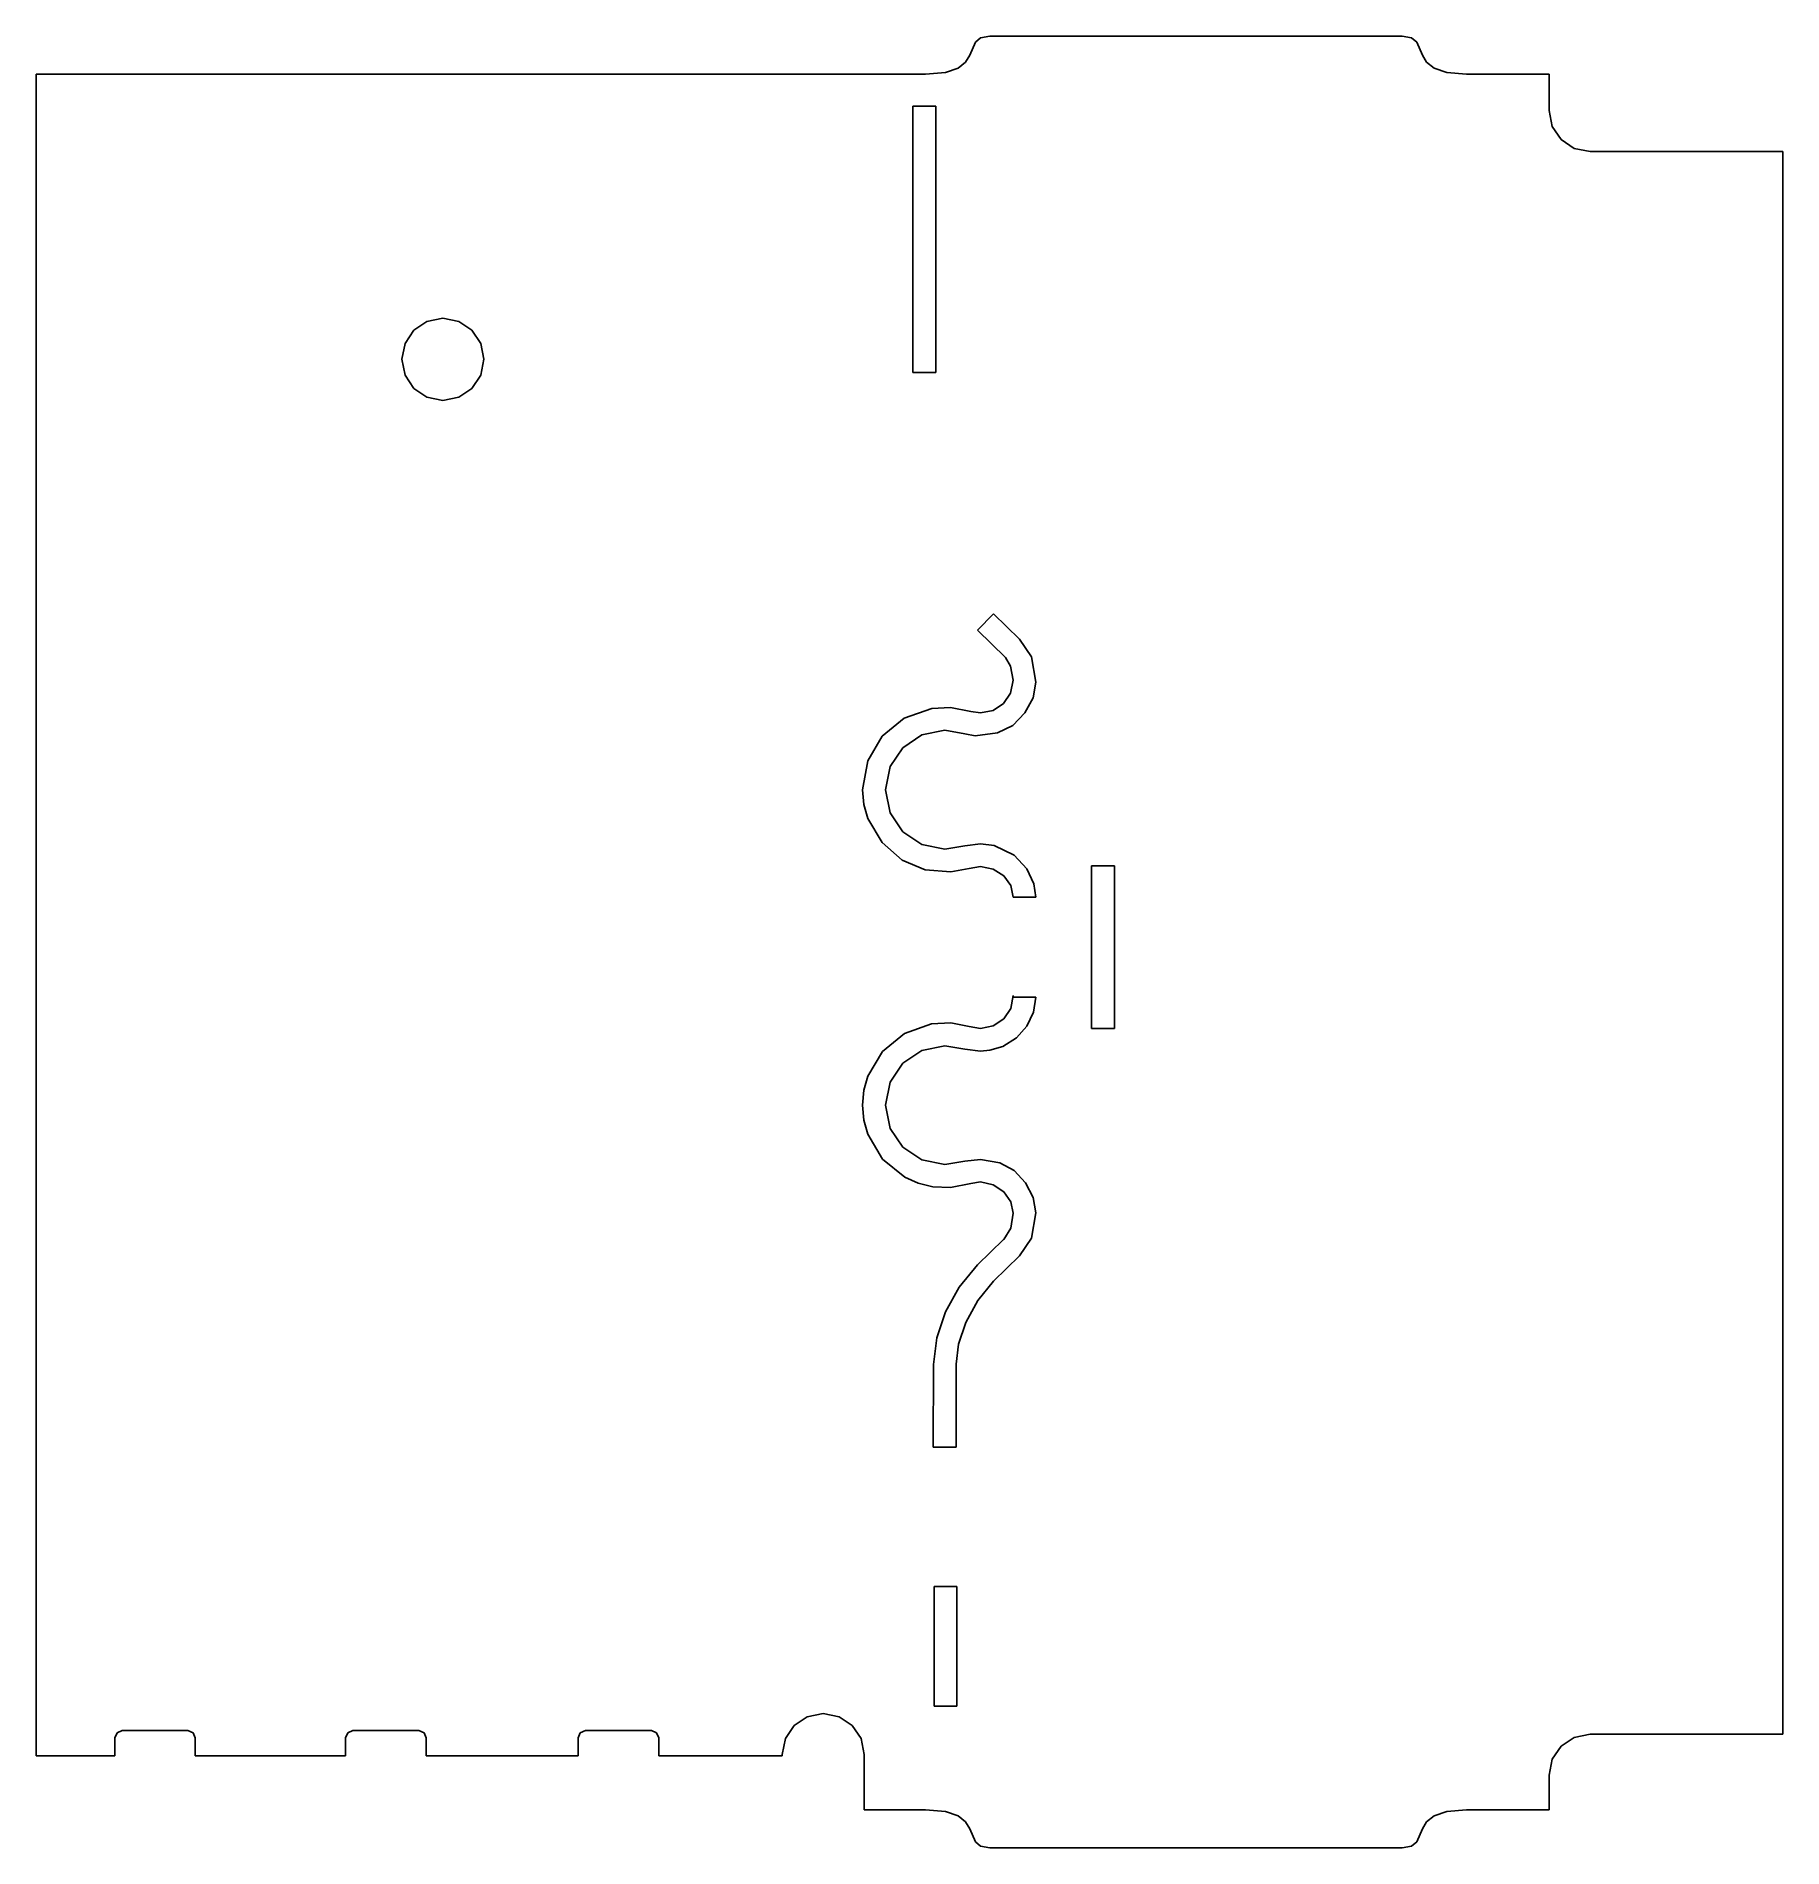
# Model space of a CAD drawing. Extents: x 0 to 95.7, y 0 to 99.3.
import ezdxf

# ---------------------------------------------------------------- set-up
doc = ezdxf.new("R2010")
doc.units = 0

msp = doc.modelspace()

# ---------------------------------------------------------------- linework, layer by layer
at = {"layer": 'Layer 1'}
for p, q in [((51.470419, 98.930776), (51.16091, 98.217559)), ((51.756711, 99.165811), (51.470419, 98.930776)), ((52.26648, 99.25496), (51.756711, 99.165811)), ((63.5666, 99.2549), (52.26648, 99.25496)), ((74.86668, 99.25491), (63.5666, 99.2549)), ((75.376449, 99.165761), (74.86668, 99.25491)), ((75.662739, 98.930725), (75.376449, 99.165761)), ((75.972246, 98.217509), (75.662739, 98.930725)), ((50.523231, 97.504341), (49.826727, 97.269302)), ((50.934012, 97.836636), (50.523231, 97.504341)), ((51.16091, 98.217559), (50.934012, 97.836636)), ((76.199144, 97.836585), (75.972246, 98.217509)), ((76.609925, 97.50429), (76.199144, 97.836585)), ((77.30643, 97.269252), (76.609925, 97.50429)), ((48.74266, 97.18015), (0.00044, 97.1801)), ((0.00044, 97.1801), (0.00044, 5.03483)), ((49.826727, 97.269302), (48.74266, 97.18015)), ((78.3905, 97.1801), (77.30643, 97.269252)), ((82.9055, 97.1801), (78.3905, 97.1801)), ((82.90551, 95.18019), (82.9055, 97.1801)), ((48.04804, 95.4154), (49.2981, 95.4154)), ((48.0481, 80.8328), (48.04804, 95.4154)), ((49.2981, 95.4154), (49.2981, 80.8328)), ((83.082326, 94.304395), (82.90551, 95.18019)), ((83.564519, 93.589211), (83.082326, 94.304395)), ((84.279705, 93.107019), (83.564519, 93.589211)), ((85.1555, 92.9302), (84.279705, 93.107019)), ((95.7171, 92.9302), (85.1555, 92.9302)), ((95.7171, 6.22028), (95.7171, 92.9302)), ((20.697919, 83.143095), (21.413105, 83.625285)), ((21.413105, 83.625285), (22.2889, 83.8021)), ((22.2889, 83.8021), (23.164695, 83.625285)), ((22.2889, 83.8021), (22.2889, 83.8021)), ((23.164695, 83.625285), (23.879881, 83.143095)), ((20.03891, 81.55211), (20.215726, 82.42791)), ((20.215726, 82.42791), (20.697919, 83.143095)), ((23.879881, 83.143095), (24.362074, 82.42791)), ((24.362074, 82.42791), (24.53889, 81.55211)), ((20.215726, 80.676315), (20.03891, 81.55211)), ((24.53889, 81.55211), (24.362074, 80.676315)), ((20.697919, 79.961129), (20.215726, 80.676315)), ((24.362074, 80.676315), (23.879881, 79.961129)), ((49.2981, 80.8328), (48.0481, 80.8328)), ((21.413105, 79.478936), (20.697919, 79.961129)), ((22.2889, 79.30212), (21.413105, 79.478936)), ((23.164695, 79.478936), (22.2889, 79.30212)), ((23.879881, 79.961129), (23.164695, 79.478936)), ((52.4582, 67.6124), (51.58539, 66.716847)), ((53.89587, 66.222339), (52.4582, 67.6124)), ((51.58539, 66.716847), (53.12018, 65.211517)), ((54.545681, 65.247512), (53.89587, 66.222339)), ((53.12018, 65.211517), (53.401134, 64.740574)), ((53.401134, 64.740574), (53.54651, 63.970247)), ((54.78522, 63.866409), (54.545681, 65.247512)), ((53.54651, 63.970247), (53.402901, 63.261145)), ((54.627366, 63.012717), (54.78522, 63.866409)), ((53.018449, 62.691646), (52.449217, 62.312637)), ((53.402901, 63.261145), (53.018449, 62.691646)), ((54.188124, 62.180497), (54.627366, 63.012717)), ((47.560044, 61.892102), (46.357326, 60.90048)), ((49.08218, 62.429772), (47.560044, 61.892102)), ((50.09659, 62.477832), (49.08218, 62.429772)), ((51.22055, 62.256657), (50.09659, 62.477832)), ((51.75127, 62.175007), (51.22055, 62.256657)), ((52.449217, 62.312637), (51.75127, 62.175007)), ((53.519942, 61.494375), (54.188124, 62.180497)), ((46.357326, 60.90048), (45.567223, 59.558585)), ((47.499, 60.272658), (48.533822, 60.970374)), ((48.533822, 60.970374), (49.80103, 61.226254)), ((49.80103, 61.226254), (50.88778, 61.038669)), ((50.88778, 61.038669), (51.458076, 60.927771)), ((51.458076, 60.927771), (52.67527, 61.078979)), ((52.67527, 61.078979), (53.519942, 61.494375)), ((45.567223, 59.558585), (45.28293, 57.970092)), ((46.801288, 59.237838), (47.499, 60.272658)), ((46.54541, 57.970644), (46.801288, 59.237838)), ((45.28293, 57.970092), (45.359924, 57.154563)), ((46.801286, 56.703438), (46.54541, 57.970644)), ((45.359924, 57.154563), (45.577256, 56.392638)), ((47.498996, 55.668619), (46.801286, 56.703438)), ((45.577256, 56.392638), (46.354128, 55.075062)), ((48.533818, 54.97091), (47.498996, 55.668619)), ((46.354128, 55.075062), (47.455941, 54.108299)), ((49.80103, 54.715034), (48.533818, 54.97091)), ((50.88778, 54.902103), (49.80103, 54.715034)), ((51.7513, 55.007006), (50.88778, 54.902103)), ((52.50215, 54.90572), (51.7513, 55.007006)), ((53.589305, 54.383032), (52.50215, 54.90572)), ((47.455941, 54.108299), (48.72509, 53.583282)), ((50.11881, 53.464943), (51.12443, 53.650978)), ((51.12443, 53.650978), (51.75127, 53.7657)), ((51.75127, 53.7657), (52.45138, 53.625788)), ((52.45138, 53.625788), (53.024064, 53.252234)), ((54.291264, 53.637293), (53.589305, 54.383032)), ((54.669304, 52.819737), (54.291264, 53.637293)), ((57.8398, 53.7952), (59.0899, 53.7952)), ((57.8398, 44.8965), (57.8398, 53.7952)), ((59.0899, 53.7952), (59.0899, 44.8965)), ((48.72509, 53.583282), (50.11881, 53.464943)), ((53.024064, 53.252234), (53.408256, 52.714378)), ((53.408256, 52.714378), (53.54289, 52.08156)), ((54.7847, 52.0816), (54.669304, 52.819737)), ((53.54289, 52.08156), (54.7847, 52.0816)), ((53.54289, 46.7005), (53.407412, 45.987569)), ((53.543, 46.6127), (53.54289, 46.7005)), ((53.407412, 45.987569), (53.023314, 45.412522)), ((54.7848, 46.6127), (53.543, 46.6127)), ((54.287845, 45.023567), (54.654957, 45.791037)), ((54.654957, 45.791037), (54.78471, 46.608015)), ((54.78471, 46.608015), (54.7848, 46.6127)), ((49.07133, 45.141937), (47.576399, 44.616914)), ((50.11881, 45.189477), (49.07133, 45.141937)), ((51.12443, 45.003442), (50.11881, 45.189477)), ((51.75127, 44.88872), (51.12443, 45.003442)), ((52.451099, 45.028519), (51.75127, 44.88872)), ((53.023314, 45.412522), (52.451099, 45.028519)), ((53.71506, 44.372525), (54.287845, 45.023567)), ((59.0899, 44.8965), (57.8398, 44.8965)), ((47.576399, 44.616914), (46.374641, 43.624585)), ((47.497975, 42.985858), (48.532794, 43.68357)), ((48.532794, 43.68357), (49.8, 43.939448)), ((49.8, 43.939448), (50.88676, 43.75238)), ((50.88676, 43.75238), (51.75027, 43.647477)), ((51.75027, 43.647477), (52.264296, 43.696082)), ((52.264296, 43.696082), (52.96829, 43.904825)), ((52.96829, 43.904825), (53.71506, 44.372525)), ((46.374641, 43.624585), (45.574128, 42.276529)), ((46.800266, 41.951036), (47.497975, 42.985858)), ((45.574128, 42.276529), (45.35811, 41.503973)), ((46.54439, 40.683828), (46.800266, 41.951036)), ((45.35811, 41.503973), (45.28293, 40.684327)), ((45.28293, 40.684327), (45.357702, 39.863904)), ((45.357702, 39.863904), (45.57341, 39.089478)), ((46.800268, 39.416639), (46.54439, 40.683828)), ((45.57341, 39.089478), (46.377915, 37.736334)), ((47.497979, 38.381818), (46.800268, 39.416639)), ((46.377915, 37.736334), (47.597013, 36.74033)), ((48.532798, 37.6841), (47.497979, 38.381818)), ((51.75027, 37.719673), (50.88676, 37.615803)), ((52.80602, 37.53002), (51.75027, 37.719673)), ((47.597013, 36.74033), (48.330961, 36.412328)), ((49.8, 37.428218), (48.532798, 37.6841)), ((50.88676, 37.615803), (49.8, 37.428218)), ((53.590325, 37.100766), (52.80602, 37.53002)), ((54.21763, 36.434099), (53.590325, 37.100766)), ((48.330961, 36.412328), (49.13127, 36.216897)), ((49.13127, 36.216897), (49.13075, 36.215897)), ((49.13075, 36.215897), (50.09659, 36.176627)), ((50.09659, 36.176627), (51.22055, 36.397802)), ((51.22055, 36.397802), (51.75127, 36.479452)), ((51.75127, 36.479452), (52.451415, 36.329601)), ((52.451415, 36.329601), (53.024137, 35.93664)), ((53.024137, 35.93664), (53.408718, 35.385525)), ((54.633675, 35.630937), (54.21763, 36.434099)), ((53.408718, 35.385525), (53.54444, 34.761212)), ((53.54444, 34.761212), (53.412201, 33.942916)), ((54.539694, 33.399165), (54.7842, 34.7922)), ((54.7842, 34.7922), (54.633675, 35.630937)), ((53.412201, 33.942916), (53.02044, 33.331842)), ((53.01844, 33.332842), (51.58546, 31.937582)), ((53.02044, 33.331842), (53.01844, 33.332842)), ((53.89588, 32.43214), (54.539694, 33.399165)), ((51.58546, 31.937582), (50.586597, 30.719002)), ((52.45721, 31.04204), (53.89588, 32.43214)), ((51.601288, 29.979893), (52.45721, 31.04204)), ((50.586597, 30.719002), (49.835909, 29.365472)), ((50.953817, 28.788204), (51.601288, 29.979893)), ((49.835909, 29.365472), (49.355121, 27.934385)), ((50.547866, 27.58668), (50.953817, 28.788204)), ((49.355121, 27.934385), (49.16596, 26.483132)), ((50.4165, 26.49503), (50.547866, 27.58668)), ((49.16596, 26.483132), (49.16296, 21.947492)), ((50.4135, 21.9475), (50.4165, 26.49503)), ((49.16296, 21.947492), (50.4135, 21.9475)), ((49.20829, 14.3077), (50.4583, 14.3076)), ((49.2083, 7.76708), (49.20829, 14.3077)), ((50.4583, 14.3076), (50.4583, 7.76708)), ((41.53978, 6.700119), (42.254787, 7.181407)), ((42.254787, 7.181407), (43.13219, 7.35768)), ((43.13219, 7.35768), (44.00962, 7.181407)), ((44.00962, 7.181407), (44.724627, 6.700119)), ((50.4583, 7.76708), (49.2083, 7.76708)), ((4.31387, 6.0172), (4.43076, 6.300288)), ((4.31387, 5.88801), (4.31387, 6.0172)), ((4.43076, 6.300288), (4.71385, 6.417176)), ((4.71385, 6.417176), (8.31414, 6.41717)), ((8.31414, 6.41717), (8.59723, 6.300282)), ((8.59723, 6.300282), (8.71412, 6.017194)), ((8.71412, 6.017194), (8.71412, 5.88801)), ((16.9586, 6.0172), (17.075485, 6.300288)), ((16.9586, 5.4348), (16.9586, 6.0172)), ((17.075485, 6.300288), (17.35857, 6.417176)), ((17.35857, 6.417176), (20.9733, 6.41717)), ((20.9733, 6.41717), (21.25639, 6.300282)), ((21.25639, 6.300282), (21.37328, 6.017194)), ((21.37328, 6.017194), (21.3733, 5.88801)), ((29.6989, 6.0172), (29.815785, 6.300288)), ((29.6989, 5.4348), (29.6989, 6.0172)), ((29.815785, 6.300288), (30.09887, 6.417176)), ((30.09887, 6.417176), (33.7141, 6.41717)), ((33.7141, 6.41717), (33.99719, 6.300282)), ((33.99719, 6.300282), (34.11408, 6.017194)), ((34.11408, 6.017194), (34.1141, 5.88801)), ((40.8822, 5.10769), (41.05848, 5.985114)), ((41.05848, 5.985114), (41.53978, 6.700119)), ((44.724627, 6.700119), (45.205917, 5.985114)), ((45.205917, 5.985114), (45.38219, 5.10769)), ((83.564509, 5.561271), (84.279695, 6.043464)), ((84.279695, 6.043464), (85.15549, 6.22028)), ((85.15549, 6.22028), (95.7171, 6.22028)), ((0.00044, 5.03483), (4.31387, 5.03483)), ((4.31387, 5.4348), (4.31387, 5.88801)), ((4.31387, 5.03483), (4.31387, 5.4348)), ((8.71412, 5.88801), (8.71412, 5.4348)), ((8.71412, 5.4348), (8.71412, 5.03483)), ((8.71412, 5.03483), (16.9586, 5.03483)), ((16.9586, 5.03483), (16.9586, 5.4348)), ((21.3733, 5.88801), (21.3733, 5.03483)), ((21.3733, 5.03483), (29.6989, 5.03483)), ((29.6989, 5.03483), (29.6989, 5.4348)), ((34.1141, 5.88801), (34.1141, 5.03483)), ((34.1141, 5.03483), (38.4141, 5.03483)), ((38.4141, 5.03483), (40.8822, 5.03483)), ((40.8822, 5.03483), (40.8822, 5.10769)), ((45.38219, 5.10769), (45.3822, 2.0748)), ((83.082316, 4.846085), (83.564509, 5.561271)), ((82.9055, 3.97029), (83.082316, 4.846085)), ((82.9055, 2.0748), (82.9055, 3.97029)), ((45.3822, 2.0748), (48.7427, 2.0748)), ((48.7427, 2.0748), (49.826767, 1.985648)), ((49.826767, 1.985648), (50.523271, 1.75061)), ((76.609949, 1.750608), (77.306453, 1.985647)), ((77.306453, 1.985647), (78.39052, 2.074799)), ((78.39052, 2.074799), (82.9055, 2.0748)), ((50.523271, 1.75061), (50.934052, 1.418315)), ((50.934052, 1.418315), (51.16095, 1.037391)), ((51.16095, 1.037391), (51.470459, 0.324175)), ((75.662761, 0.324173), (75.97227, 1.03739)), ((75.97227, 1.03739), (76.199168, 1.418313)), ((76.199168, 1.418313), (76.609949, 1.750608)), ((51.470459, 0.324175), (51.756751, 0.089139)), ((51.756751, 0.089139), (52.26652, -0.00001)), ((74.8667, -0.000011), (75.376469, 0.089138)), ((75.376469, 0.089138), (75.662761, 0.324173)), ((52.26652, -0.00001), (63.5666, -0.000011)), ((63.5666, -0.000011), (74.8667, -0.000011))]:
    msp.add_line(p, q, dxfattribs=at)

doc.saveas('drawing.dxf')
